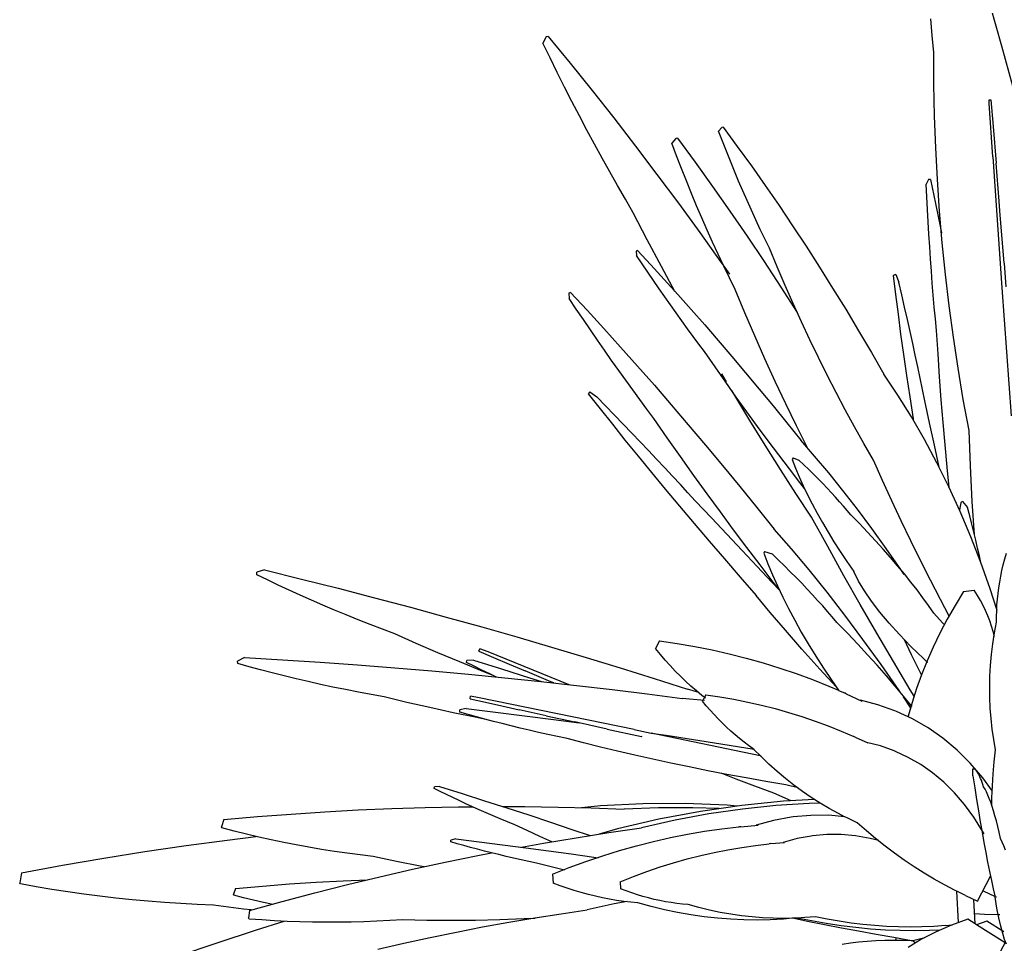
# Model space of a CAD drawing. Header units: metres. Extents: x 244.4 to 340.3, y -4.1 to 64.3.
# Drawn here: x 249.396 to 249.987, y 40.857 to 41.411 of the extents above; entities that cross this region are included whole.
import ezdxf

# ---------------------------------------------------------------- set-up
doc = ezdxf.new("R2010")
doc.units = ezdxf.units.M
doc.layers.add('Edges', color=7, linetype='Continuous')

msp = doc.modelspace()

# ---------------------------------------------------------------- linework, layer by layer
at = {"layer": 'Edges'}
for p, q in [((249.97787, 41.41921), (249.98464, 41.39536)), ((249.94301, 41.40142), (249.94218, 41.41147)), ((249.71141, 41.40063), (249.70957, 41.39691)), ((249.7127, 41.401), (249.71141, 41.40063)), ((249.7127, 41.401), (249.72587, 41.38494)), ((249.94396, 41.39139), (249.94301, 41.40142)), ((249.71384, 41.38807), (249.70957, 41.39691)), ((249.98464, 41.39536), (249.99111, 41.37141)), ((249.71816, 41.3793), (249.71384, 41.38807)), ((249.94404, 41.37229), (249.94396, 41.39139)), ((249.72587, 41.38494), (249.73899, 41.36863)), ((249.72253, 41.37058), (249.71816, 41.3793)), ((249.72694, 41.36194), (249.72253, 41.37058)), ((249.94442, 41.35322), (249.94404, 41.37229)), ((249.73899, 41.36863), (249.75204, 41.35207)), ((249.73139, 41.35336), (249.72694, 41.36194)), ((249.97716, 41.36075), (249.97717, 41.36285)), ((249.97934, 41.32884), (249.97716, 41.36075)), ((249.97717, 41.36285), (249.97816, 41.36291)), ((249.97816, 41.36291), (249.97951, 41.34694)), ((249.73589, 41.34485), (249.73139, 41.35336)), ((249.75204, 41.35207), (249.76503, 41.33526)), ((249.94511, 41.33417), (249.94442, 41.35322)), ((249.81686, 41.34645), (249.81492, 41.34423)), ((249.81764, 41.34659), (249.81686, 41.34645)), ((249.81764, 41.34659), (249.82613, 41.33507)), ((249.97951, 41.34694), (249.98131, 41.32492)), ((249.74043, 41.33641), (249.73589, 41.34485)), ((249.78922, 41.33972), (249.7868, 41.33694)), ((249.7902, 41.33989), (249.78922, 41.33972)), ((249.7902, 41.33989), (249.8008, 41.32551)), ((249.81722, 41.33816), (249.81492, 41.34423)), ((249.74502, 41.32804), (249.74043, 41.33641)), ((249.76503, 41.33526), (249.77795, 41.31821)), ((249.78967, 41.32936), (249.7868, 41.33694)), ((249.81956, 41.33212), (249.81722, 41.33816)), ((249.82613, 41.33507), (249.83454, 41.32339)), ((249.94611, 41.31515), (249.94511, 41.33417)), ((249.74964, 41.31974), (249.74502, 41.32804)), ((249.79259, 41.32182), (249.78967, 41.32936)), ((249.82195, 41.32612), (249.81956, 41.33212)), ((249.97934, 41.32884), (249.98484, 41.25024)), ((249.8008, 41.32551), (249.8113, 41.31093)), ((249.82438, 41.32016), (249.82195, 41.32612)), ((249.83454, 41.32339), (249.84288, 41.31156)), ((249.98311, 41.30213), (249.98131, 41.32492)), ((249.75431, 41.31152), (249.74964, 41.31974)), ((249.77795, 41.31821), (249.79081, 41.30093)), ((249.79557, 41.31434), (249.79259, 41.32182)), ((249.82686, 41.31424), (249.82438, 41.32016)), ((249.75901, 41.30338), (249.75431, 41.31152)), ((249.79861, 41.3069), (249.79557, 41.31434)), ((249.8113, 41.31093), (249.8217, 41.29616)), ((249.82937, 41.30836), (249.82686, 41.31424)), ((249.84288, 41.31156), (249.85113, 41.29958)), ((249.94087, 41.31529), (249.93945, 41.31245)), ((249.9398, 41.30486), (249.93945, 41.31245)), ((249.94207, 41.31519), (249.94087, 41.31529)), ((249.94207, 41.31519), (249.94503, 41.30085)), ((249.94741, 41.29618), (249.94611, 41.31515)), ((249.8017, 41.2995), (249.79861, 41.3069)), ((249.83194, 41.30252), (249.82937, 41.30836)), ((249.94017, 41.29731), (249.9398, 41.30486)), ((249.76376, 41.29531), (249.75901, 41.30338)), ((249.79081, 41.30093), (249.8036, 41.2834)), ((249.80485, 41.29216), (249.8017, 41.2995)), ((249.83454, 41.29673), (249.83194, 41.30252)), ((249.85113, 41.29958), (249.8593, 41.28744)), ((249.94503, 41.30085), (249.94791, 41.28632)), ((249.98356, 41.29632), (249.98311, 41.30213)), ((249.77214, 41.27913), (249.76376, 41.29531)), ((249.8217, 41.29616), (249.832, 41.28119)), ((249.83719, 41.29097), (249.83454, 41.29673)), ((249.94058, 41.2898), (249.94017, 41.29731)), ((249.94902, 41.27724), (249.94741, 41.29618)), ((249.98611, 41.26501), (249.98356, 41.29632)), ((249.80804, 41.28487), (249.80485, 41.29216)), ((249.83988, 41.28526), (249.83719, 41.29097)), ((249.8593, 41.28744), (249.86738, 41.27516)), ((249.94102, 41.28235), (249.94058, 41.2898)), ((249.8036, 41.2834), (249.81632, 41.26564)), ((249.8113, 41.27764), (249.80804, 41.28487)), ((249.832, 41.28119), (249.8422, 41.26604)), ((249.84261, 41.2796), (249.83988, 41.28526)), ((249.94149, 41.27494), (249.94102, 41.28235)), ((249.94791, 41.28632), (249.94852, 41.28317)), ((249.78064, 41.26312), (249.77214, 41.27913)), ((249.8146, 41.27045), (249.8113, 41.27764)), ((249.84538, 41.27398), (249.84261, 41.2796)), ((249.86738, 41.27516), (249.87539, 41.26273)), ((249.94198, 41.26759), (249.94149, 41.27494)), ((249.95094, 41.25835), (249.94902, 41.27724)), ((249.76635, 41.27263), (249.76549, 41.2722)), ((249.76549, 41.2722), (249.76569, 41.26966)), ((249.76908, 41.2646), (249.76569, 41.26966)), ((249.76635, 41.27263), (249.77433, 41.26403)), ((249.81796, 41.26333), (249.8146, 41.27045)), ((249.85004, 41.26282), (249.84538, 41.27398)), ((249.77247, 41.25959), (249.76908, 41.2646)), ((249.77433, 41.26403), (249.78234, 41.25527)), ((249.78874, 41.24817), (249.78064, 41.26312)), ((249.81632, 41.26564), (249.81796, 41.26333)), ((249.81797, 41.26329), (249.81796, 41.26333)), ((249.82137, 41.25626), (249.81797, 41.26329)), ((249.81797, 41.26329), (249.82137, 41.25847)), ((249.8422, 41.26604), (249.8523, 41.25071)), ((249.8548, 41.25175), (249.85004, 41.26282)), ((249.94251, 41.26029), (249.94198, 41.26759)), ((249.98611, 41.26501), (249.98723, 41.25092)), ((249.77587, 41.25462), (249.77247, 41.25959)), ((249.87539, 41.26273), (249.8833, 41.25016)), ((249.9211, 41.2582), (249.91964, 41.25773)), ((249.91964, 41.25773), (249.92101, 41.2463)), ((249.9211, 41.2582), (249.92303, 41.25357)), ((249.94307, 41.25305), (249.94251, 41.26029)), ((249.95316, 41.23952), (249.95094, 41.25835)), ((249.77926, 41.24969), (249.77587, 41.25462)), ((249.78234, 41.25527), (249.79039, 41.24635)), ((249.82483, 41.24924), (249.82137, 41.25626)), ((249.85966, 41.24078), (249.8548, 41.25175)), ((249.92476, 41.24608), (249.92303, 41.25357)), ((249.94366, 41.24586), (249.94307, 41.25305)), ((249.72617, 41.24755), (249.72509, 41.24702)), ((249.72509, 41.24702), (249.72535, 41.24385)), ((249.72617, 41.24755), (249.73612, 41.23682)), ((249.78265, 41.24481), (249.77926, 41.24969)), ((249.79039, 41.24635), (249.79847, 41.23726)), ((249.83064, 41.23531), (249.82483, 41.24924)), ((249.8523, 41.25071), (249.86205, 41.23557)), ((249.8833, 41.25016), (249.89113, 41.23744)), ((249.92101, 41.2463), (249.9225, 41.23458)), ((249.92646, 41.23866), (249.92476, 41.24608)), ((249.94428, 41.23872), (249.94366, 41.24586)), ((249.98484, 41.25024), (249.99041, 41.17362)), ((249.72958, 41.23753), (249.72535, 41.24385)), ((249.78605, 41.23998), (249.78265, 41.24481)), ((249.78944, 41.2352), (249.78605, 41.23998)), ((249.86463, 41.22992), (249.85966, 41.24078)), ((249.95569, 41.22074), (249.95316, 41.23952)), ((249.73381, 41.23127), (249.72958, 41.23753)), ((249.73612, 41.23682), (249.74613, 41.22588)), ((249.79283, 41.23047), (249.78944, 41.2352)), ((249.79847, 41.23726), (249.80658, 41.22802)), ((249.83659, 41.22149), (249.83064, 41.23531)), ((249.89113, 41.23744), (249.89887, 41.22459)), ((249.9225, 41.23458), (249.92408, 41.22257)), ((249.92812, 41.23134), (249.92646, 41.23866)), ((249.94493, 41.23164), (249.94428, 41.23872)), ((249.73804, 41.22506), (249.73381, 41.23127)), ((249.79622, 41.22578), (249.79283, 41.23047)), ((249.80658, 41.22802), (249.81472, 41.21862)), ((249.86969, 41.21915), (249.86463, 41.22992)), ((249.92975, 41.2241), (249.92812, 41.23134)), ((249.94561, 41.22463), (249.94493, 41.23164)), ((249.74228, 41.21892), (249.73804, 41.22506)), ((249.74613, 41.22588), (249.75617, 41.21474)), ((249.7996, 41.22115), (249.79622, 41.22578)), ((249.84266, 41.2078), (249.83659, 41.22149)), ((249.89887, 41.22459), (249.90652, 41.2116)), ((249.92408, 41.22257), (249.92578, 41.21029)), ((249.93133, 41.21694), (249.92975, 41.2241)), ((249.94649, 41.21067), (249.94561, 41.22463)), ((249.74652, 41.21282), (249.74228, 41.21892)), ((249.80298, 41.21657), (249.7996, 41.22115)), ((249.80636, 41.21205), (249.80298, 41.21657)), ((249.81472, 41.21862), (249.82289, 41.20906)), ((249.87485, 41.2085), (249.86969, 41.21915)), ((249.93288, 41.20988), (249.93133, 41.21694)), ((249.95853, 41.20203), (249.95569, 41.22074)), ((249.75075, 41.20679), (249.74652, 41.21282)), ((249.75617, 41.21474), (249.76626, 41.2034)), ((249.81275, 41.20285), (249.80636, 41.21205)), ((249.90652, 41.2116), (249.91407, 41.19847)), ((249.92578, 41.21029), (249.92759, 41.19772)), ((249.93438, 41.20291), (249.93288, 41.20988)), ((249.94744, 41.19683), (249.94649, 41.21067)), ((249.75499, 41.20082), (249.75075, 41.20679)), ((249.82289, 41.20906), (249.83109, 41.19935)), ((249.84885, 41.19423), (249.84266, 41.2078)), ((249.88011, 41.19796), (249.87485, 41.2085)), ((249.75922, 41.19492), (249.75499, 41.20082)), ((249.76626, 41.2034), (249.77639, 41.19186)), ((249.81915, 41.19376), (249.81275, 41.20285)), ((249.81962, 41.194), (249.81678, 41.19878)), ((249.83109, 41.19935), (249.83932, 41.18948)), ((249.88546, 41.18753), (249.88011, 41.19796)), ((249.92248, 41.18595), (249.91407, 41.19847)), ((249.93585, 41.19603), (249.93438, 41.20291)), ((249.96167, 41.18338), (249.95853, 41.20203)), ((249.76345, 41.18907), (249.75922, 41.19492)), ((249.77639, 41.19186), (249.78655, 41.18012)), ((249.82554, 41.18479), (249.81915, 41.19376)), ((249.85518, 41.18079), (249.84885, 41.19423)), ((249.92759, 41.19772), (249.9295, 41.18488)), ((249.93728, 41.18924), (249.93585, 41.19603)), ((249.94846, 41.18312), (249.94744, 41.19683)), ((249.73775, 41.18794), (249.73675, 41.18678)), ((249.73675, 41.18678), (249.74385, 41.17771)), ((249.73775, 41.18794), (249.7418, 41.18498)), ((249.76767, 41.18329), (249.76345, 41.18907)), ((249.82456, 41.18565), (249.82279, 41.18865)), ((249.83932, 41.18948), (249.84757, 41.17947)), ((249.89091, 41.17721), (249.88546, 41.18753)), ((249.93059, 41.17292), (249.92248, 41.18595)), ((249.93866, 41.18255), (249.93728, 41.18924)), ((249.74717, 41.17947), (249.7418, 41.18498)), ((249.7719, 41.17757), (249.76767, 41.18329)), ((249.78655, 41.18012), (249.79675, 41.16819)), ((249.83363, 41.17071), (249.82456, 41.18565)), ((249.83192, 41.17594), (249.82554, 41.18479)), ((249.86162, 41.16749), (249.85518, 41.18079)), ((249.9295, 41.18488), (249.93152, 41.17177)), ((249.94001, 41.17595), (249.93866, 41.18255)), ((249.94955, 41.16954), (249.94846, 41.18312)), ((249.96511, 41.16481), (249.96167, 41.18338)), ((249.74385, 41.17771), (249.75118, 41.16846)), ((249.75246, 41.17401), (249.74717, 41.17947)), ((249.77611, 41.17192), (249.7719, 41.17757)), ((249.8383, 41.16721), (249.83192, 41.17594)), ((249.84757, 41.17947), (249.85584, 41.16931)), ((249.89644, 41.16702), (249.89091, 41.17721)), ((249.94132, 41.16945), (249.94001, 41.17595)), ((249.75118, 41.16846), (249.75876, 41.15901)), ((249.75768, 41.1686), (249.75246, 41.17401)), ((249.76282, 41.16325), (249.75768, 41.1686)), ((249.78409, 41.16044), (249.77611, 41.17192)), ((249.84277, 41.15597), (249.83363, 41.17071)), ((249.85584, 41.16931), (249.86414, 41.159)), ((249.93839, 41.15941), (249.93059, 41.17292)), ((249.93152, 41.17177), (249.93162, 41.17115)), ((249.94431, 41.15596), (249.94132, 41.16945)), ((249.95072, 41.15609), (249.94955, 41.16954)), ((249.76788, 41.15795), (249.76282, 41.16325)), ((249.79675, 41.16819), (249.80699, 41.15607)), ((249.84467, 41.1586), (249.8383, 41.16721)), ((249.86813, 41.15444), (249.86162, 41.16749)), ((249.90207, 41.15695), (249.89644, 41.16702)), ((249.96595, 41.14354), (249.96511, 41.16481)), ((249.75876, 41.15901), (249.76658, 41.14939)), ((249.77286, 41.15271), (249.76788, 41.15795)), ((249.79207, 41.14909), (249.78409, 41.16044)), ((249.85103, 41.15012), (249.84467, 41.1586)), ((249.8725, 41.14945), (249.86414, 41.159)), ((249.90779, 41.147), (249.90207, 41.15695)), ((249.94586, 41.14544), (249.93839, 41.15941)), ((249.77776, 41.14753), (249.77286, 41.15271)), ((249.80699, 41.15607), (249.81726, 41.14375)), ((249.85201, 41.14141), (249.84277, 41.15597)), ((249.9472, 41.14274), (249.94431, 41.15596)), ((249.95196, 41.14278), (249.95072, 41.15609)), ((249.76658, 41.14939), (249.77463, 41.13957)), ((249.78258, 41.1424), (249.77776, 41.14753)), ((249.80005, 41.13789), (249.79207, 41.14909)), ((249.85738, 41.14177), (249.85103, 41.15012)), ((249.85953, 41.14829), (249.8591, 41.14741)), ((249.8591, 41.14741), (249.86109, 41.14225)), ((249.85953, 41.14829), (249.86311, 41.14706)), ((249.8661, 41.1442), (249.86311, 41.14706)), ((249.88097, 41.13936), (249.8725, 41.14945)), ((249.91324, 41.13477), (249.90779, 41.147)), ((249.95298, 41.13105), (249.94586, 41.14544)), ((249.77463, 41.13957), (249.78292, 41.12958)), ((249.78731, 41.13734), (249.78258, 41.1424)), ((249.81726, 41.14375), (249.82756, 41.13125)), ((249.86132, 41.12707), (249.85201, 41.14141)), ((249.86371, 41.13355), (249.85738, 41.14177)), ((249.86109, 41.14225), (249.86327, 41.13701)), ((249.86901, 41.14136), (249.8661, 41.1442)), ((249.87186, 41.13854), (249.86901, 41.14136)), ((249.88951, 41.12875), (249.88097, 41.13936)), ((249.95316, 41.13066), (249.95196, 41.14278)), ((249.96707, 41.1223), (249.96595, 41.14354)), ((249.79197, 41.13233), (249.78731, 41.13734)), ((249.80802, 41.12684), (249.80005, 41.13789)), ((249.86327, 41.13701), (249.86565, 41.13168)), ((249.86641, 41.1301), (249.86371, 41.13355)), ((249.87464, 41.13574), (249.87186, 41.13854)), ((249.87734, 41.13297), (249.87464, 41.13574)), ((249.87997, 41.13021), (249.87734, 41.13297)), ((249.91879, 41.12264), (249.91324, 41.13477)), ((249.78292, 41.12958), (249.79144, 41.11941)), ((249.79654, 41.12738), (249.79197, 41.13233)), ((249.80102, 41.1225), (249.79654, 41.12738)), ((249.81599, 41.11594), (249.80802, 41.12684)), ((249.82756, 41.13125), (249.83789, 41.11856)), ((249.87071, 41.11292), (249.86132, 41.12707)), ((249.86565, 41.13168), (249.86823, 41.12627)), ((249.88253, 41.12748), (249.87997, 41.13021)), ((249.88502, 41.12478), (249.88253, 41.12748)), ((249.89812, 41.11764), (249.88951, 41.12875)), ((249.95974, 41.11626), (249.95298, 41.13105)), ((249.81057, 41.11251), (249.80102, 41.1225)), ((249.86823, 41.12627), (249.87101, 41.12078)), ((249.88743, 41.1221), (249.88502, 41.12478)), ((249.88977, 41.11944), (249.88743, 41.1221)), ((249.92443, 41.1106), (249.91879, 41.12264)), ((249.96014, 41.1215), (249.95935, 41.11712)), ((249.96116, 41.12216), (249.96014, 41.1215)), ((249.96116, 41.12216), (249.96418, 41.11853)), ((249.96841, 41.10214), (249.96707, 41.1223)), ((249.79144, 41.11941), (249.8002, 41.10905)), ((249.82394, 41.1052), (249.81599, 41.11594)), ((249.83789, 41.11856), (249.84824, 41.10569)), ((249.87101, 41.12078), (249.87398, 41.11522)), ((249.87398, 41.11522), (249.87716, 41.10957)), ((249.89203, 41.11681), (249.88977, 41.11944)), ((249.89422, 41.1142), (249.89203, 41.11681)), ((249.90679, 41.10605), (249.89812, 41.11764)), ((249.96613, 41.10111), (249.95974, 41.11626)), ((249.96552, 41.11354), (249.96418, 41.11853)), ((249.81993, 41.10265), (249.81057, 41.11251)), ((249.88034, 41.09526), (249.87071, 41.11292)), ((249.87716, 41.10957), (249.88052, 41.10385)), ((249.89933, 41.10897), (249.89422, 41.1142)), ((249.93017, 41.09865), (249.92443, 41.1106)), ((249.9668, 41.10862), (249.96552, 41.11354)), ((249.8002, 41.10905), (249.80918, 41.09853)), ((249.83188, 41.09461), (249.82394, 41.1052)), ((249.85869, 41.09377), (249.84824, 41.10569)), ((249.88052, 41.10385), (249.88409, 41.09806)), ((249.90427, 41.10379), (249.89933, 41.10897)), ((249.90903, 41.09867), (249.90427, 41.10379)), ((249.91548, 41.09401), (249.90679, 41.10605)), ((249.96802, 41.10377), (249.9668, 41.10862)), ((249.96917, 41.09898), (249.96802, 41.10377)), ((249.80918, 41.09853), (249.8184, 41.08782)), ((249.8291, 41.09293), (249.81993, 41.10265)), ((249.88409, 41.09806), (249.88785, 41.09218)), ((249.91362, 41.0936), (249.90903, 41.09867)), ((249.93599, 41.08681), (249.93017, 41.09865)), ((249.97213, 41.08563), (249.96613, 41.10111)), ((249.97027, 41.09427), (249.96917, 41.09898)), ((249.83807, 41.08335), (249.8291, 41.09293)), ((249.8398, 41.08418), (249.83188, 41.09461)), ((249.84249, 41.09232), (249.84196, 41.09123)), ((249.84249, 41.09232), (249.84696, 41.09079)), ((249.86925, 41.08118), (249.85869, 41.09377)), ((249.89005, 41.07775), (249.88034, 41.09526)), ((249.88785, 41.09218), (249.8918, 41.08624)), ((249.91803, 41.08859), (249.91362, 41.0936)), ((249.92418, 41.08154), (249.91548, 41.09401)), ((249.9713, 41.08963), (249.97027, 41.09427)), ((249.8184, 41.08782), (249.82784, 41.07695)), ((249.84196, 41.09123), (249.84444, 41.08479)), ((249.85069, 41.08722), (249.84696, 41.09079)), ((249.85433, 41.08367), (249.85069, 41.08722)), ((249.8918, 41.08624), (249.89595, 41.08022)), ((249.92227, 41.08364), (249.91803, 41.08859)), ((249.94189, 41.07507), (249.93599, 41.08681)), ((249.97213, 41.08563), (249.9713, 41.08963)), ((249.97773, 41.06984), (249.97213, 41.08563)), ((249.98563, 41.08435), (249.98652, 41.08783)), ((249.98652, 41.08783), (249.9875, 41.09132)), ((249.53795, 41.07833), (249.53803, 41.07977)), ((249.54253, 41.0812), (249.53803, 41.07977)), ((249.54253, 41.0812), (249.56469, 41.07574)), ((249.84685, 41.07391), (249.83807, 41.08335)), ((249.84771, 41.07392), (249.8398, 41.08418)), ((249.84444, 41.08479), (249.84716, 41.07824)), ((249.85789, 41.08015), (249.85433, 41.08367)), ((249.86135, 41.07666), (249.85789, 41.08015)), ((249.87992, 41.06793), (249.86925, 41.08118)), ((249.89884, 41.07456), (249.89595, 41.08022)), ((249.92633, 41.07876), (249.92227, 41.08364)), ((249.92621, 41.07852), (249.92418, 41.08154)), ((249.98412, 41.0774), (249.98483, 41.08087)), ((249.98483, 41.08087), (249.98563, 41.08435)), ((249.54429, 41.07523), (249.53795, 41.07833)), ((249.55074, 41.07215), (249.54429, 41.07523)), ((249.56469, 41.07574), (249.58667, 41.07018)), ((249.82784, 41.07695), (249.83751, 41.0659)), ((249.85135, 41.06903), (249.84685, 41.07391)), ((249.84716, 41.07824), (249.85013, 41.07159)), ((249.85108, 41.06961), (249.84771, 41.07392)), ((249.86473, 41.07319), (249.86135, 41.07666)), ((249.89985, 41.06041), (249.89005, 41.07775)), ((249.90241, 41.06862), (249.89884, 41.07456)), ((249.93021, 41.07393), (249.92633, 41.07876)), ((249.9339, 41.06917), (249.93021, 41.07393)), ((249.94789, 41.06344), (249.94189, 41.07507)), ((249.98295, 41.07049), (249.98349, 41.07394)), ((249.98349, 41.07394), (249.98412, 41.0774)), ((249.55729, 41.0691), (249.55074, 41.07215)), ((249.56394, 41.06607), (249.55729, 41.0691)), ((249.58667, 41.07018), (249.60848, 41.06454)), ((249.85013, 41.07159), (249.85335, 41.06484)), ((249.86801, 41.06976), (249.86473, 41.07319)), ((249.87121, 41.06635), (249.86801, 41.06976)), ((249.89067, 41.05406), (249.87992, 41.06793)), ((249.90666, 41.06242), (249.90241, 41.06862)), ((249.93742, 41.06448), (249.9339, 41.06917)), ((249.96176, 41.0683), (249.95673, 41.05994)), ((249.96176, 41.0683), (249.96825, 41.06897)), ((249.97014, 41.06596), (249.96825, 41.06897)), ((249.98172, 41.05751), (249.97773, 41.06984)), ((249.9825, 41.06704), (249.98295, 41.07049)), ((249.5707, 41.06307), (249.56394, 41.06607)), ((249.57756, 41.06009), (249.5707, 41.06307)), ((249.60848, 41.06454), (249.63012, 41.0588)), ((249.84584, 41.05577), (249.83751, 41.0659)), ((249.85335, 41.06484), (249.85682, 41.05799)), ((249.87431, 41.06297), (249.87121, 41.06635)), ((249.87733, 41.05962), (249.87431, 41.06297)), ((249.91159, 41.05598), (249.90666, 41.06242)), ((249.94076, 41.05985), (249.93742, 41.06448)), ((249.95312, 41.05352), (249.94789, 41.06344)), ((249.97189, 41.06293), (249.97014, 41.06596)), ((249.97351, 41.05988), (249.97189, 41.06293)), ((249.98186, 41.06019), (249.98214, 41.06361)), ((249.98214, 41.06361), (249.9825, 41.06704)), ((249.58452, 41.05715), (249.57756, 41.06009)), ((249.59158, 41.05423), (249.58452, 41.05715)), ((249.63012, 41.0588), (249.65156, 41.05297)), ((249.85682, 41.05799), (249.86054, 41.05104)), ((249.88024, 41.05631), (249.87733, 41.05962)), ((249.88307, 41.05302), (249.88024, 41.05631)), ((249.90974, 41.04323), (249.89985, 41.06041)), ((249.91718, 41.04931), (249.91159, 41.05598)), ((249.94391, 41.05529), (249.94076, 41.05985)), ((249.95673, 41.05994), (249.95204, 41.0516)), ((249.97499, 41.05682), (249.97351, 41.05988)), ((249.97634, 41.05373), (249.97499, 41.05682)), ((249.98158, 41.05337), (249.98168, 41.05677)), ((249.98168, 41.05677), (249.98186, 41.06019)), ((249.98189, 41.05696), (249.98172, 41.05751)), ((249.59874, 41.05133), (249.59158, 41.05423)), ((249.606, 41.04847), (249.59874, 41.05133)), ((249.65156, 41.05297), (249.67282, 41.04705)), ((249.85498, 41.04501), (249.84584, 41.05577)), ((249.86054, 41.05104), (249.8645, 41.04399)), ((249.8858, 41.04977), (249.88307, 41.05302)), ((249.90149, 41.03959), (249.89067, 41.05406)), ((249.94919, 41.04957), (249.94391, 41.05529)), ((249.95204, 41.0516), (249.94768, 41.04326)), ((249.97756, 41.05063), (249.97634, 41.05373)), ((249.97864, 41.04751), (249.97756, 41.05063)), ((249.98156, 41.04998), (249.98158, 41.05337)), ((249.61335, 41.04564), (249.606, 41.04847)), ((249.6208, 41.04283), (249.61335, 41.04564)), ((249.67282, 41.04705), (249.69389, 41.04104)), ((249.86492, 41.03364), (249.85498, 41.04501)), ((249.89218, 41.04324), (249.8858, 41.04977)), ((249.92341, 41.04242), (249.91718, 41.04931)), ((249.95033, 41.04832), (249.94919, 41.04957)), ((249.97958, 41.04437), (249.97864, 41.04751)), ((249.98034, 41.04139), (249.97958, 41.04437)), ((249.98037, 41.04345), (249.98156, 41.04998)), ((249.63352, 41.03717), (249.6208, 41.04283)), ((249.69389, 41.04104), (249.71477, 41.03494)), ((249.77952, 41.03873), (249.7771, 41.03403)), ((249.77952, 41.03873), (249.79012, 41.03717)), ((249.8645, 41.04399), (249.8687, 41.03685)), ((249.89834, 41.03677), (249.89218, 41.04324)), ((249.91234, 41.02456), (249.90149, 41.03959)), ((249.91972, 41.02623), (249.90974, 41.04323)), ((249.93029, 41.03532), (249.92341, 41.04242)), ((249.93067, 41.03036), (249.92634, 41.0394)), ((249.94768, 41.04326), (249.94366, 41.03494)), ((249.97938, 41.03695), (249.98037, 41.04345)), ((249.64648, 41.03158), (249.63352, 41.03717)), ((249.6712, 41.03241), (249.67174, 41.03385)), ((249.6712, 41.03241), (249.67999, 41.02866)), ((249.67673, 41.03202), (249.67174, 41.03385)), ((249.71477, 41.03494), (249.73544, 41.02876)), ((249.77997, 41.03054), (249.7771, 41.03403)), ((249.79012, 41.03717), (249.80062, 41.03535)), ((249.80062, 41.03535), (249.81102, 41.03328)), ((249.81102, 41.03328), (249.82132, 41.03095)), ((249.87564, 41.0217), (249.86492, 41.03364)), ((249.8687, 41.03685), (249.87315, 41.02961)), ((249.90429, 41.03037), (249.89834, 41.03677)), ((249.93779, 41.02803), (249.93029, 41.03532)), ((249.94366, 41.03494), (249.93997, 41.02664)), ((249.9786, 41.03047), (249.97938, 41.03695)), ((249.53051, 41.02871), (249.52635, 41.02649)), ((249.52653, 41.02506), (249.52635, 41.02649)), ((249.53051, 41.02871), (249.55329, 41.02734)), ((249.55329, 41.02734), (249.57592, 41.02584)), ((249.65968, 41.02604), (249.64648, 41.03158)), ((249.66376, 41.02573), (249.66395, 41.02693)), ((249.66786, 41.02713), (249.66395, 41.02693)), ((249.66786, 41.02713), (249.68478, 41.02186)), ((249.72533, 41.01243), (249.67673, 41.03202)), ((249.67999, 41.02866), (249.68923, 41.02474)), ((249.73544, 41.02876), (249.75592, 41.02248)), ((249.78289, 41.02713), (249.77997, 41.03054)), ((249.78587, 41.02383), (249.78289, 41.02713)), ((249.82132, 41.03095), (249.83152, 41.02836)), ((249.83152, 41.02836), (249.84161, 41.02551)), ((249.87315, 41.02961), (249.87784, 41.02228)), ((249.91002, 41.02405), (249.90429, 41.03037)), ((249.93662, 41.01834), (249.93067, 41.03036)), ((249.93997, 41.02664), (249.93662, 41.01834)), ((249.93979, 41.02619), (249.93779, 41.02803)), ((249.97803, 41.02401), (249.9786, 41.03047)), ((249.53333, 41.02316), (249.52653, 41.02506)), ((249.54022, 41.02129), (249.53333, 41.02316)), ((249.54722, 41.01947), (249.54022, 41.02129)), ((249.57592, 41.02584), (249.5984, 41.02423)), ((249.5984, 41.02423), (249.62071, 41.02249)), ((249.62071, 41.02249), (249.64286, 41.02063)), ((249.64286, 41.02063), (249.66484, 41.01864)), ((249.67311, 41.02058), (249.65968, 41.02604)), ((249.66831, 41.02345), (249.66376, 41.02573)), ((249.67295, 41.02117), (249.66831, 41.02345)), ((249.67768, 41.01889), (249.67295, 41.02117)), ((249.67908, 41.01822), (249.67311, 41.02058)), ((249.68478, 41.02186), (249.70154, 41.01657)), ((249.68923, 41.02474), (249.69891, 41.02065)), ((249.71426, 41.01422), (249.69891, 41.02065)), ((249.75592, 41.02248), (249.77619, 41.01613)), ((249.78891, 41.02061), (249.78587, 41.02383)), ((249.792, 41.0175), (249.78891, 41.02061)), ((249.84161, 41.02551), (249.8516, 41.02241)), ((249.8516, 41.02241), (249.86149, 41.01905)), ((249.88539, 41.01107), (249.87564, 41.0217)), ((249.87784, 41.02228), (249.88278, 41.01486)), ((249.91553, 41.0178), (249.91002, 41.02405)), ((249.9232, 41.00899), (249.91234, 41.02456)), ((249.92977, 41.00939), (249.91972, 41.02623)), ((249.94034, 41.02568), (249.94004, 41.02596)), ((249.97767, 41.01757), (249.97803, 41.02401)), ((249.55431, 41.01769), (249.54722, 41.01947)), ((249.5615, 41.01596), (249.55431, 41.01769)), ((249.56878, 41.01427), (249.5615, 41.01596)), ((249.66484, 41.01864), (249.68665, 41.01653)), ((249.68162, 41.01702), (249.67768, 41.01889)), ((249.68665, 41.01653), (249.70828, 41.0143)), ((249.70154, 41.01657), (249.70877, 41.01425)), ((249.77619, 41.01613), (249.79624, 41.00969)), ((249.79515, 41.01447), (249.792, 41.0175)), ((249.86149, 41.01905), (249.87126, 41.01544)), ((249.87126, 41.01544), (249.88092, 41.01158)), ((249.88278, 41.01486), (249.88679, 41.00904)), ((249.92082, 41.01162), (249.91553, 41.0178)), ((249.93662, 41.01834), (249.9336, 41.01007)), ((249.97752, 41.01117), (249.97767, 41.01757)), ((249.57616, 41.01263), (249.56878, 41.01427)), ((249.58363, 41.01103), (249.57616, 41.01263)), ((249.5912, 41.00948), (249.58363, 41.01103)), ((249.59885, 41.00798), (249.5912, 41.00948)), ((249.70828, 41.0143), (249.72973, 41.01195)), ((249.71612, 41.01344), (249.71426, 41.01422)), ((249.72973, 41.01195), (249.751, 41.00948)), ((249.751, 41.00948), (249.77208, 41.00689)), ((249.79835, 41.01154), (249.79515, 41.01447)), ((249.80313, 41.00781), (249.79624, 41.00969)), ((249.8016, 41.00871), (249.79835, 41.01154)), ((249.8049, 41.00598), (249.8016, 41.00871)), ((249.88092, 41.01158), (249.88679, 41.00904)), ((249.88679, 41.00904), (249.88681, 41.00901)), ((249.88681, 41.00901), (249.89047, 41.00746)), ((249.92588, 41.00552), (249.92082, 41.01162)), ((249.92407, 41.0077), (249.9232, 41.00899)), ((249.93213, 41.00552), (249.92977, 41.00939)), ((249.9336, 41.01007), (249.93093, 41.00182)), ((249.97757, 41.00479), (249.97752, 41.01117)), ((249.6066, 41.00652), (249.59885, 41.00798)), ((249.61443, 41.0051), (249.6066, 41.00652)), ((249.62796, 41.00183), (249.61443, 41.0051)), ((249.66588, 41.00395), (249.66616, 41.00546)), ((249.66588, 41.00395), (249.6752, 41.00185)), ((249.67139, 41.00457), (249.66616, 41.00546)), ((249.7642, 40.98554), (249.67139, 41.00457)), ((249.77208, 41.00689), (249.79297, 41.00418)), ((249.8064, 41.00304), (249.79297, 41.00418)), ((249.80705, 41.00429), (249.8049, 41.00598)), ((249.80636, 41.00484), (249.80522, 41.00264)), ((249.80716, 41.0064), (249.80636, 41.00484)), ((249.80716, 41.0064), (249.81565, 41.00515)), ((249.81565, 41.00515), (249.82406, 41.00369)), ((249.82406, 41.00369), (249.83239, 41.00203)), ((249.89145, 41.00701), (249.89047, 41.00746)), ((249.89145, 41.00701), (249.90089, 41.00264)), ((249.9104, 41.00038), (249.89994, 41.00307)), ((249.93047, 40.99823), (249.92574, 41.00523)), ((249.93039, 40.99991), (249.92588, 41.00552)), ((249.97784, 40.99844), (249.97757, 41.00479)), ((249.64171, 40.99867), (249.62796, 41.00183)), ((249.6557, 40.99561), (249.64171, 40.99867)), ((249.66355, 40.99816), (249.65974, 40.99725)), ((249.65977, 40.99603), (249.65974, 40.99725)), ((249.66355, 40.99816), (249.68114, 40.99603)), ((249.6752, 41.00185), (249.685, 40.99966)), ((249.685, 40.99966), (249.69526, 40.99739)), ((249.71152, 40.99383), (249.69526, 40.99739)), ((249.80752, 40.99984), (249.80522, 41.00264)), ((249.80986, 40.99711), (249.80752, 40.99984)), ((249.81225, 40.99446), (249.80986, 40.99711)), ((249.83239, 41.00203), (249.84064, 41.00016)), ((249.84064, 41.00016), (249.84881, 40.99809)), ((249.84881, 40.99809), (249.8569, 40.99581)), ((249.92053, 40.99679), (249.9104, 41.00038)), ((249.92151, 40.99634), (249.92053, 40.99679)), ((249.93093, 41.00182), (249.92859, 40.99358)), ((249.93072, 40.99949), (249.93039, 40.99991)), ((249.9308, 40.9994), (249.93072, 40.99949)), ((249.97831, 40.99212), (249.97784, 40.99844)), ((249.6699, 40.99266), (249.6557, 40.99561)), ((249.66465, 40.99461), (249.65977, 40.99603)), ((249.66963, 40.99321), (249.66465, 40.99461)), ((249.67469, 40.99182), (249.66963, 40.99321)), ((249.67619, 40.99142), (249.6699, 40.99266)), ((249.67984, 40.99044), (249.67469, 40.99182)), ((249.68114, 40.99603), (249.69859, 40.99384)), ((249.69859, 40.99384), (249.71587, 40.9916)), ((249.71152, 40.99383), (249.72878, 40.9901)), ((249.71587, 40.9916), (249.73135, 40.98953)), ((249.81468, 40.99189), (249.81225, 40.99446)), ((249.81716, 40.98939), (249.81468, 40.99189)), ((249.8569, 40.99581), (249.8649, 40.99333)), ((249.8649, 40.99333), (249.87281, 40.99064)), ((249.93125, 40.99186), (249.92151, 40.99634)), ((249.92859, 40.99358), (249.92848, 40.99314)), ((249.94057, 40.98651), (249.93125, 40.99186)), ((249.97899, 40.98584), (249.97831, 40.99212)), ((249.68508, 40.98909), (249.67984, 40.99044)), ((249.69041, 40.98775), (249.68508, 40.98909)), ((249.69582, 40.98643), (249.69041, 40.98775)), ((249.70131, 40.98513), (249.69582, 40.98643)), ((249.70689, 40.98385), (249.70131, 40.98513)), ((249.73135, 40.98953), (249.72878, 40.9901)), ((249.74814, 40.98582), (249.73135, 40.98953)), ((249.74814, 40.98582), (249.76859, 40.98135)), ((249.7642, 40.98554), (249.77446, 40.98343)), ((249.81968, 40.98697), (249.81716, 40.98939)), ((249.82224, 40.98462), (249.81968, 40.98697)), ((249.87281, 40.99064), (249.88064, 40.98775)), ((249.88064, 40.98775), (249.88838, 40.98465)), ((249.94946, 40.98028), (249.94057, 40.98651)), ((249.97988, 40.97959), (249.97899, 40.98584)), ((249.71255, 40.98258), (249.70689, 40.98385)), ((249.71829, 40.98133), (249.71255, 40.98258)), ((249.72411, 40.98011), (249.71829, 40.98133)), ((249.73396, 40.97755), (249.72411, 40.98011)), ((249.76901, 40.98126), (249.76859, 40.98135)), ((249.77446, 40.98343), (249.78345, 40.9821)), ((249.83984, 40.96985), (249.77446, 40.98343)), ((249.78345, 40.9821), (249.79993, 40.97959)), ((249.79993, 40.97959), (249.81624, 40.97703)), ((249.82484, 40.98236), (249.82224, 40.98462)), ((249.82749, 40.98017), (249.82484, 40.98236)), ((249.83018, 40.97805), (249.82749, 40.98017)), ((249.88838, 40.98465), (249.89603, 40.98135)), ((249.89682, 40.98099), (249.89603, 40.98135)), ((249.89682, 40.98099), (249.90438, 40.97749)), ((249.9579, 40.9732), (249.94946, 40.98028)), ((249.98098, 40.97338), (249.97988, 40.97959)), ((249.74402, 40.97504), (249.73396, 40.97755)), ((249.75429, 40.97256), (249.74402, 40.97504)), ((249.81624, 40.97703), (249.83237, 40.97441)), ((249.83291, 40.97602), (249.83018, 40.97805)), ((249.83237, 40.97441), (249.83643, 40.97374)), ((249.83568, 40.97407), (249.83291, 40.97602)), ((249.83592, 40.97382), (249.83568, 40.97407)), ((249.84034, 40.96935), (249.83592, 40.97382)), ((249.912, 40.97569), (249.90362, 40.97784)), ((249.92011, 40.97281), (249.912, 40.97569)), ((249.96587, 40.96529), (249.9579, 40.9732)), ((249.98016, 40.96614), (249.98098, 40.97338)), ((249.76475, 40.97013), (249.75429, 40.97256)), ((249.7754, 40.96775), (249.76475, 40.97013)), ((249.78625, 40.96541), (249.7754, 40.96775)), ((249.83984, 40.96985), (249.84039, 40.96974)), ((249.8451, 40.96481), (249.84034, 40.96935)), ((249.9209, 40.97245), (249.92011, 40.97281)), ((249.92869, 40.96886), (249.9209, 40.97245)), ((249.93616, 40.96457), (249.92869, 40.96886)), ((249.79729, 40.96311), (249.78625, 40.96541)), ((249.80851, 40.96086), (249.79729, 40.96311)), ((249.84996, 40.96045), (249.8451, 40.96481)), ((249.94328, 40.95958), (249.93616, 40.96457)), ((249.97337, 40.95655), (249.96587, 40.96529)), ((249.96746, 40.95788), (249.96747, 40.96203)), ((249.96747, 40.96203), (249.96847, 40.96204)), ((249.96891, 40.96163), (249.96847, 40.96204)), ((249.96936, 40.96112), (249.96891, 40.96163)), ((249.97953, 40.95893), (249.98016, 40.96614)), ((249.81992, 40.95866), (249.80851, 40.96086)), ((249.82554, 40.95584), (249.81642, 40.95933)), ((249.83151, 40.9565), (249.81992, 40.95866)), ((249.83673, 40.95164), (249.82554, 40.95584)), ((249.84328, 40.95439), (249.83151, 40.9565)), ((249.85493, 40.95628), (249.84996, 40.96045)), ((249.85999, 40.95229), (249.85493, 40.95628)), ((249.95004, 40.95391), (249.94328, 40.95958)), ((249.96746, 40.95788), (249.96855, 40.95068)), ((249.96981, 40.96052), (249.96936, 40.96112)), ((249.97026, 40.95984), (249.96981, 40.96052)), ((249.97071, 40.95907), (249.97026, 40.95984)), ((249.97116, 40.95821), (249.97071, 40.95907)), ((249.97161, 40.95726), (249.97116, 40.95821)), ((249.97206, 40.95622), (249.97161, 40.95726)), ((249.97251, 40.9551), (249.97206, 40.95622)), ((249.97917, 40.94862), (249.97337, 40.95655)), ((249.97909, 40.95174), (249.97953, 40.95893)), ((249.6443, 40.95024), (249.64445, 40.9512)), ((249.64794, 40.94841), (249.6443, 40.95024)), ((249.64759, 40.95136), (249.64445, 40.9512)), ((249.64759, 40.95136), (249.66114, 40.94714)), ((249.8481, 40.94746), (249.83673, 40.95164)), ((249.85521, 40.95233), (249.84328, 40.95439)), ((249.86266, 40.95055), (249.85521, 40.95233)), ((249.86515, 40.94849), (249.85999, 40.95229)), ((249.95643, 40.94757), (249.95004, 40.95391)), ((249.96855, 40.95068), (249.96964, 40.94369)), ((249.97296, 40.95389), (249.97251, 40.9551)), ((249.97341, 40.95259), (249.97296, 40.95389)), ((249.97387, 40.9512), (249.97341, 40.95259)), ((249.97471, 40.94977), (249.97387, 40.9512)), ((249.97556, 40.94812), (249.97471, 40.94977)), ((249.97884, 40.94457), (249.97909, 40.95174)), ((249.65166, 40.94658), (249.64794, 40.94841)), ((249.65545, 40.94475), (249.65166, 40.94658)), ((249.65931, 40.94293), (249.65545, 40.94475)), ((249.66114, 40.94714), (249.67456, 40.9429)), ((249.85845, 40.94289), (249.8481, 40.94746)), ((249.8725, 40.94369), (249.85376, 40.94262)), ((249.87041, 40.94488), (249.86515, 40.94849)), ((249.87576, 40.94145), (249.87041, 40.94488)), ((249.96243, 40.94057), (249.95643, 40.94757)), ((249.96964, 40.94369), (249.97074, 40.9369)), ((249.97641, 40.94626), (249.97556, 40.94812)), ((249.97726, 40.94419), (249.97641, 40.94626)), ((249.97811, 40.94192), (249.97726, 40.94419)), ((249.97881, 40.93988), (249.97884, 40.94457)), ((249.59879, 40.93732), (249.61886, 40.93818)), ((249.61886, 40.93818), (249.6389, 40.93882)), ((249.6389, 40.93882), (249.6589, 40.93922)), ((249.6589, 40.93922), (249.66722, 40.93929)), ((249.66324, 40.9411), (249.65931, 40.94293)), ((249.66722, 40.93929), (249.66324, 40.9411)), ((249.67131, 40.93746), (249.66722, 40.93929)), ((249.67456, 40.9429), (249.68786, 40.93863)), ((249.68556, 40.93937), (249.69879, 40.93933)), ((249.68786, 40.93863), (249.70103, 40.93435)), ((249.69879, 40.93933), (249.71866, 40.93904)), ((249.71866, 40.93904), (249.73848, 40.93853)), ((249.74412, 40.93972), (249.73265, 40.93868)), ((249.73848, 40.93853), (249.75825, 40.93778)), ((249.76954, 40.94096), (249.74412, 40.93972)), ((249.77893, 40.93864), (249.75825, 40.93778)), ((249.79484, 40.94112), (249.76954, 40.94096)), ((249.79948, 40.9387), (249.77893, 40.93864)), ((249.81999, 40.94018), (249.79484, 40.94112)), ((249.81527, 40.93812), (249.79948, 40.9387)), ((249.82888, 40.9401), (249.80397, 40.93647)), ((249.82915, 40.93788), (249.80897, 40.93493)), ((249.82609, 40.93969), (249.81999, 40.94018)), ((249.85376, 40.94262), (249.82888, 40.9401)), ((249.84926, 40.93999), (249.82915, 40.93788)), ((249.86927, 40.94128), (249.84926, 40.93999)), ((249.87576, 40.94145), (249.86927, 40.94128)), ((249.87581, 40.94143), (249.87576, 40.94145)), ((249.87602, 40.94143), (249.87581, 40.94143)), ((249.88121, 40.93822), (249.87581, 40.94143)), ((249.88675, 40.93517), (249.88121, 40.93822)), ((249.96803, 40.93293), (249.96243, 40.94057)), ((249.97896, 40.93943), (249.97811, 40.94192)), ((249.97981, 40.93674), (249.97896, 40.93943)), ((249.51825, 40.93158), (249.53841, 40.93336)), ((249.53841, 40.93336), (249.55856, 40.93491)), ((249.55856, 40.93491), (249.57869, 40.93623)), ((249.57869, 40.93623), (249.59879, 40.93732)), ((249.67545, 40.93564), (249.67131, 40.93746)), ((249.67966, 40.93382), (249.67545, 40.93564)), ((249.68393, 40.932), (249.67966, 40.93382)), ((249.68828, 40.93019), (249.68393, 40.932)), ((249.70103, 40.93435), (249.71406, 40.93004)), ((249.80397, 40.93647), (249.77911, 40.93175)), ((249.80897, 40.93493), (249.78877, 40.93117)), ((249.85848, 40.93301), (249.84791, 40.93106)), ((249.85955, 40.93312), (249.85848, 40.93301)), ((249.87022, 40.93411), (249.85955, 40.93312)), ((249.88098, 40.93413), (249.87022, 40.93411)), ((249.89043, 40.9333), (249.88098, 40.93413)), ((249.89043, 40.9333), (249.88675, 40.93517)), ((249.89053, 40.93329), (249.89043, 40.9333)), ((249.89237, 40.93232), (249.89053, 40.93329)), ((249.89809, 40.92965), (249.89237, 40.93232)), ((249.97322, 40.92465), (249.96803, 40.93293)), ((249.97074, 40.9369), (249.97183, 40.93032)), ((249.98066, 40.93385), (249.97981, 40.93674)), ((249.98151, 40.93075), (249.98066, 40.93385)), ((249.51825, 40.93158), (249.51672, 40.92723)), ((249.51701, 40.92653), (249.51672, 40.92723)), ((249.52434, 40.92461), (249.51701, 40.92653)), ((249.69268, 40.92838), (249.68828, 40.93019)), ((249.70008, 40.92494), (249.69268, 40.92838)), ((249.71406, 40.93004), (249.72696, 40.92572)), ((249.75434, 40.92595), (249.74324, 40.92285)), ((249.749, 40.92375), (249.76858, 40.92659)), ((249.77911, 40.93175), (249.75434, 40.92595)), ((249.78877, 40.93117), (249.76858, 40.92659)), ((249.80648, 40.92453), (249.81678, 40.92601)), ((249.81678, 40.92601), (249.82711, 40.92722)), ((249.82819, 40.92732), (249.82711, 40.92722)), ((249.82819, 40.92732), (249.83855, 40.92826)), ((249.84791, 40.93106), (249.83751, 40.92816)), ((249.90355, 40.92483), (249.89809, 40.92965)), ((249.97183, 40.93032), (249.97293, 40.92394)), ((249.98236, 40.92744), (249.98151, 40.93075)), ((249.9832, 40.92393), (249.98236, 40.92744)), ((249.52027, 40.91933), (249.53747, 40.92143)), ((249.53171, 40.92278), (249.52434, 40.92461)), ((249.53913, 40.92104), (249.53171, 40.92278)), ((249.54658, 40.91939), (249.53913, 40.92104)), ((249.65728, 40.91997), (249.65423, 40.91924)), ((249.65728, 40.91997), (249.67138, 40.91826)), ((249.70764, 40.92151), (249.70008, 40.92494)), ((249.71498, 40.91825), (249.70764, 40.92151)), ((249.70982, 40.91738), (249.72941, 40.92068)), ((249.72696, 40.92572), (249.73786, 40.92201)), ((249.72941, 40.92068), (249.749, 40.92375)), ((249.77578, 40.91843), (249.78598, 40.92074)), ((249.78598, 40.92074), (249.79621, 40.92277)), ((249.79621, 40.92277), (249.80648, 40.92453)), ((249.86194, 40.92016), (249.85361, 40.91783)), ((249.87041, 40.92172), (249.86194, 40.92016)), ((249.87127, 40.9218), (249.87041, 40.92172)), ((249.87981, 40.9226), (249.87127, 40.9218)), ((249.88843, 40.92261), (249.87981, 40.9226)), ((249.89709, 40.92186), (249.88843, 40.92261)), ((249.90578, 40.92033), (249.89709, 40.92186)), ((249.9091, 40.92017), (249.90355, 40.92483)), ((249.91096, 40.91896), (249.90578, 40.92033)), ((249.91474, 40.91569), (249.9091, 40.92017)), ((249.97293, 40.92394), (249.97404, 40.91776)), ((249.9741, 40.92301), (249.97322, 40.92465)), ((249.98405, 40.92022), (249.9832, 40.92393)), ((249.985, 40.9181), (249.98405, 40.92022)), ((249.47084, 40.91236), (249.49555, 40.91599)), ((249.49555, 40.91599), (249.52027, 40.91933)), ((249.55409, 40.91783), (249.54658, 40.91939)), ((249.56163, 40.91635), (249.55409, 40.91783)), ((249.56921, 40.91497), (249.56163, 40.91635)), ((249.57683, 40.91368), (249.56921, 40.91497)), ((249.65425, 40.91827), (249.65423, 40.91924)), ((249.65817, 40.91713), (249.65425, 40.91827)), ((249.66215, 40.916), (249.65817, 40.91713)), ((249.66621, 40.91489), (249.66215, 40.916)), ((249.67034, 40.91379), (249.66621, 40.91489)), ((249.67138, 40.91826), (249.68535, 40.91651)), ((249.68535, 40.91651), (249.6992, 40.91472)), ((249.6968, 40.91503), (249.70982, 40.91738)), ((249.6992, 40.91472), (249.71292, 40.91288)), ((249.75548, 40.91299), (249.76561, 40.91585)), ((249.76561, 40.91585), (249.77578, 40.91843)), ((249.82053, 40.91352), (249.82876, 40.91493)), ((249.82876, 40.91493), (249.83701, 40.91611)), ((249.83701, 40.91611), (249.84528, 40.91708)), ((249.84614, 40.91716), (249.84528, 40.91708)), ((249.84614, 40.91716), (249.85444, 40.91791)), ((249.92047, 40.91138), (249.91474, 40.91569)), ((249.97404, 40.91776), (249.97514, 40.9118)), ((249.98595, 40.91578), (249.985, 40.9181)), ((249.9869, 40.91327), (249.98595, 40.91578)), ((249.42146, 40.90416), (249.44614, 40.90841)), ((249.44614, 40.90841), (249.47084, 40.91236)), ((249.58448, 40.91248), (249.57683, 40.91368)), ((249.59218, 40.91137), (249.58448, 40.91248)), ((249.5999, 40.91035), (249.59218, 40.91137)), ((249.60766, 40.90942), (249.5999, 40.91035)), ((249.62179, 40.90646), (249.60766, 40.90942)), ((249.65101, 40.90606), (249.67061, 40.91007)), ((249.67453, 40.9127), (249.67034, 40.91379)), ((249.67061, 40.91007), (249.67877, 40.91164)), ((249.67877, 40.91164), (249.67453, 40.9127)), ((249.68313, 40.91058), (249.67877, 40.91164)), ((249.68753, 40.90953), (249.68313, 40.91058)), ((249.692, 40.90851), (249.68753, 40.90953)), ((249.69653, 40.90749), (249.692, 40.90851)), ((249.71292, 40.91288), (249.72652, 40.911)), ((249.72652, 40.911), (249.73999, 40.90908)), ((249.73535, 40.90645), (249.7454, 40.90986)), ((249.73999, 40.90908), (249.74269, 40.90868)), ((249.7454, 40.90986), (249.75548, 40.91299)), ((249.79602, 40.90797), (249.80416, 40.91004)), ((249.80416, 40.91004), (249.81233, 40.91189)), ((249.81233, 40.91189), (249.82053, 40.91352)), ((249.92629, 40.90723), (249.92047, 40.91138)), ((249.97514, 40.9118), (249.97625, 40.90604)), ((249.39681, 40.89961), (249.42146, 40.90416)), ((249.63601, 40.90372), (249.62179, 40.90646)), ((249.63141, 40.90182), (249.65101, 40.90606)), ((249.63831, 40.90331), (249.63601, 40.90372)), ((249.70113, 40.90649), (249.69653, 40.90749)), ((249.70579, 40.90551), (249.70113, 40.90649)), ((249.71369, 40.90346), (249.70579, 40.90551)), ((249.72174, 40.90145), (249.71369, 40.90346)), ((249.71539, 40.89883), (249.72535, 40.90277)), ((249.72535, 40.90277), (249.73535, 40.90645)), ((249.77178, 40.90044), (249.77983, 40.90317)), ((249.77983, 40.90317), (249.78791, 40.90568)), ((249.78791, 40.90568), (249.79602, 40.90797)), ((249.9322, 40.90327), (249.92629, 40.90723)), ((249.93819, 40.89947), (249.9322, 40.90327)), ((249.97625, 40.90604), (249.97736, 40.90049)), ((249.39681, 40.89961), (249.39577, 40.89369)), ((249.59225, 40.89265), (249.61183, 40.89735)), ((249.61183, 40.89735), (249.63141, 40.90182)), ((249.71539, 40.89883), (249.71565, 40.89355)), ((249.72241, 40.90129), (249.72174, 40.90145)), ((249.75579, 40.89434), (249.76377, 40.8975)), ((249.76377, 40.8975), (249.77178, 40.90044)), ((249.94427, 40.89585), (249.93819, 40.89947)), ((249.97022, 40.88276), (249.97793, 40.89775)), ((249.97736, 40.90049), (249.97848, 40.89515)), ((249.39616, 40.89305), (249.39577, 40.89369)), ((249.40562, 40.89131), (249.39616, 40.89305)), ((249.41512, 40.8897), (249.40562, 40.89131)), ((249.52518, 40.89032), (249.54133, 40.89174)), ((249.54133, 40.89174), (249.55747, 40.89299)), ((249.55747, 40.89299), (249.57359, 40.89404)), ((249.57269, 40.88772), (249.59225, 40.89265)), ((249.57359, 40.89404), (249.58969, 40.89492)), ((249.58969, 40.89492), (249.60431, 40.89555)), ((249.71988, 40.89196), (249.71565, 40.89355)), ((249.72411, 40.89047), (249.71988, 40.89196)), ((249.72835, 40.8891), (249.72411, 40.89047)), ((249.75579, 40.89434), (249.756, 40.89011)), ((249.95044, 40.8924), (249.94427, 40.89585)), ((249.95669, 40.88913), (249.95044, 40.8924)), ((249.97848, 40.89515), (249.97959, 40.89002)), ((249.42466, 40.8882), (249.41512, 40.8897)), ((249.43424, 40.88683), (249.42466, 40.8882)), ((249.44385, 40.88559), (249.43424, 40.88683)), ((249.45349, 40.88447), (249.44385, 40.88559)), ((249.52518, 40.89032), (249.52395, 40.88683)), ((249.52419, 40.88627), (249.52395, 40.88683)), ((249.53006, 40.88474), (249.52419, 40.88627)), ((249.53596, 40.88327), (249.53006, 40.88474)), ((249.55316, 40.88255), (249.57269, 40.88772)), ((249.73258, 40.88784), (249.72835, 40.8891)), ((249.73682, 40.88668), (249.73258, 40.88784)), ((249.74105, 40.88564), (249.73682, 40.88668)), ((249.74529, 40.8847), (249.74105, 40.88564)), ((249.74952, 40.88387), (249.74529, 40.8847)), ((249.75939, 40.88883), (249.756, 40.89011)), ((249.76278, 40.88765), (249.75939, 40.88883)), ((249.76617, 40.88655), (249.76278, 40.88765)), ((249.76956, 40.88553), (249.76617, 40.88655)), ((249.77296, 40.88461), (249.76956, 40.88553)), ((249.77635, 40.88377), (249.77296, 40.88461)), ((249.95787, 40.88858), (249.95669, 40.88913)), ((249.96302, 40.88604), (249.95787, 40.88858)), ((249.95878, 40.86979), (249.95787, 40.88858)), ((249.96302, 40.88604), (249.97022, 40.88276)), ((249.9741, 40.88847), (249.97335, 40.88884)), ((249.98062, 40.8855), (249.9741, 40.88847)), ((249.97959, 40.89002), (249.98071, 40.8851)), ((249.98184, 40.87855), (249.98071, 40.8851)), ((249.98173, 40.885), (249.98148, 40.88511)), ((249.46316, 40.88347), (249.45349, 40.88447)), ((249.47286, 40.88259), (249.46316, 40.88347)), ((249.48259, 40.88184), (249.47286, 40.88259)), ((249.49235, 40.88121), (249.48259, 40.88184)), ((249.50212, 40.8807), (249.49235, 40.88121)), ((249.51193, 40.88032), (249.50212, 40.8807)), ((249.53003, 40.87796), (249.51193, 40.88032)), ((249.53364, 40.87716), (249.55316, 40.88255)), ((249.5419, 40.88188), (249.53596, 40.88327)), ((249.54679, 40.88079), (249.5419, 40.88188)), ((249.75227, 40.88109), (249.7361, 40.87742)), ((249.75375, 40.88316), (249.74952, 40.88387)), ((249.76005, 40.88254), (249.75227, 40.88109)), ((249.75798, 40.88255), (249.75375, 40.88316)), ((249.7622, 40.88206), (249.75798, 40.88255)), ((249.76641, 40.88167), (249.7622, 40.88206)), ((249.7744, 40.87948), (249.76641, 40.88167)), ((249.78238, 40.87754), (249.7744, 40.87948)), ((249.77974, 40.88302), (249.77635, 40.88377)), ((249.78313, 40.88236), (249.77974, 40.88302)), ((249.78652, 40.88179), (249.78313, 40.88236)), ((249.7899, 40.8813), (249.78652, 40.88179)), ((249.79328, 40.88091), (249.7899, 40.8813)), ((249.79666, 40.8806), (249.79328, 40.88091)), ((249.80306, 40.87884), (249.79666, 40.8806)), ((249.80945, 40.87729), (249.80306, 40.87884)), ((249.96876, 40.86905), (249.96805, 40.88375)), ((249.53462, 40.87743), (249.53003, 40.87796)), ((249.53364, 40.87716), (249.53292, 40.87261)), ((249.68902, 40.87005), (249.70472, 40.87269)), ((249.70472, 40.87269), (249.72041, 40.87515)), ((249.72041, 40.87515), (249.7361, 40.87742)), ((249.79035, 40.87587), (249.78238, 40.87754)), ((249.79833, 40.87446), (249.79035, 40.87587)), ((249.80629, 40.87331), (249.79833, 40.87446)), ((249.81424, 40.87242), (249.80629, 40.87331)), ((249.81584, 40.87595), (249.80945, 40.87729)), ((249.82222, 40.87482), (249.81584, 40.87595)), ((249.8286, 40.8739), (249.82222, 40.87482)), ((249.83497, 40.87319), (249.8286, 40.8739)), ((249.84133, 40.87269), (249.83497, 40.87319)), ((249.84768, 40.87239), (249.84133, 40.87269)), ((249.86663, 40.87279), (249.86199, 40.87254)), ((249.87292, 40.87334), (249.86663, 40.87279)), ((249.88005, 40.87189), (249.87292, 40.87334)), ((249.97446, 40.87463), (249.96847, 40.87516)), ((249.98322, 40.8744), (249.97446, 40.87463)), ((249.98299, 40.87272), (249.98184, 40.87855)), ((249.98414, 40.86764), (249.98299, 40.87272)), ((249.98365, 40.87443), (249.98322, 40.8744)), ((249.53334, 40.87197), (249.53292, 40.87261)), ((249.54089, 40.87141), (249.53334, 40.87197)), ((249.53784, 40.86548), (249.55438, 40.87065)), ((249.54847, 40.87094), (249.54089, 40.87141)), ((249.55608, 40.87057), (249.54847, 40.87094)), ((249.56372, 40.87029), (249.55608, 40.87057)), ((249.57138, 40.87011), (249.56372, 40.87029)), ((249.57906, 40.87002), (249.57138, 40.87011)), ((249.58677, 40.87003), (249.57906, 40.87002)), ((249.59449, 40.87013), (249.58677, 40.87003)), ((249.60224, 40.87034), (249.59449, 40.87013)), ((249.61001, 40.87063), (249.60224, 40.87034)), ((249.61779, 40.87102), (249.61001, 40.87063)), ((249.62559, 40.87151), (249.61779, 40.87102)), ((249.64002, 40.87115), (249.62559, 40.87151)), ((249.6545, 40.87102), (249.64002, 40.87115)), ((249.66904, 40.87112), (249.6545, 40.87102)), ((249.65762, 40.86419), (249.67332, 40.86721)), ((249.68363, 40.87144), (249.66904, 40.87112)), ((249.67332, 40.86721), (249.68902, 40.87005)), ((249.69826, 40.87199), (249.68363, 40.87144)), ((249.70495, 40.87234), (249.69826, 40.87199)), ((249.82218, 40.8718), (249.81424, 40.87242)), ((249.83011, 40.87143), (249.82218, 40.8718)), ((249.83801, 40.87133), (249.83011, 40.87143)), ((249.8459, 40.8715), (249.83801, 40.87133)), ((249.85377, 40.87192), (249.8459, 40.8715)), ((249.85401, 40.87232), (249.84768, 40.87239)), ((249.85912, 40.8724), (249.85377, 40.87192)), ((249.85912, 40.8724), (249.85401, 40.87232)), ((249.85916, 40.8724), (249.85912, 40.8724)), ((249.8605, 40.87252), (249.85916, 40.8724)), ((249.86829, 40.87052), (249.85916, 40.8724)), ((249.86033, 40.87245), (249.85952, 40.87243)), ((249.86185, 40.87256), (249.86033, 40.87245)), ((249.87052, 40.8708), (249.86185, 40.87256)), ((249.87836, 40.86851), (249.86829, 40.87052)), ((249.87943, 40.86923), (249.87052, 40.8708)), ((249.88856, 40.86654), (249.87836, 40.86851)), ((249.88832, 40.86791), (249.87943, 40.86923)), ((249.88719, 40.87063), (249.88005, 40.87189)), ((249.89431, 40.86957), (249.88719, 40.87063)), ((249.89721, 40.86682), (249.88832, 40.86791)), ((249.90143, 40.8687), (249.89431, 40.86957)), ((249.90609, 40.86598), (249.89721, 40.86682)), ((249.90854, 40.86802), (249.90143, 40.8687)), ((249.91565, 40.86754), (249.90854, 40.86802)), ((249.92273, 40.86725), (249.91565, 40.86754)), ((249.92981, 40.86716), (249.92273, 40.86725)), ((249.93687, 40.86725), (249.92981, 40.86716)), ((249.94392, 40.86755), (249.93687, 40.86725)), ((249.95095, 40.86803), (249.94392, 40.86755)), ((249.95458, 40.8683), (249.94532, 40.86432)), ((249.95095, 40.86803), (249.95492, 40.86842)), ((249.96441, 40.87179), (249.95458, 40.8683)), ((249.96876, 40.86905), (249.96441, 40.87179)), ((249.96965, 40.86848), (249.96876, 40.86905)), ((249.97583, 40.87068), (249.96965, 40.86848)), ((249.98678, 40.85768), (249.96965, 40.86848)), ((249.98604, 40.86425), (249.97583, 40.87068)), ((249.98529, 40.86329), (249.98414, 40.86764)), ((249.51413, 40.85774), (249.53784, 40.86548)), ((249.62622, 40.85758), (249.64192, 40.86098)), ((249.64192, 40.86098), (249.65762, 40.86419)), ((249.8989, 40.8646), (249.88856, 40.86654)), ((249.90937, 40.8627), (249.8989, 40.8646)), ((249.91496, 40.86537), (249.90609, 40.86598)), ((249.91997, 40.86083), (249.90937, 40.8627)), ((249.92381, 40.86501), (249.91496, 40.86537)), ((249.93264, 40.86489), (249.92381, 40.86501)), ((249.93069, 40.859), (249.93857, 40.86087)), ((249.94146, 40.86502), (249.93264, 40.86489)), ((249.94532, 40.86432), (249.93662, 40.85987)), ((249.94752, 40.86527), (249.94146, 40.86502)), ((249.98645, 40.85971), (249.98529, 40.86329)), ((249.49048, 40.8497), (249.51413, 40.85774)), ((249.61053, 40.854), (249.62622, 40.85758)), ((249.89392, 40.8575), (249.88911, 40.85679)), ((249.89887, 40.85807), (249.89392, 40.8575)), ((249.90396, 40.85853), (249.89887, 40.85807)), ((249.9092, 40.85886), (249.90396, 40.85853)), ((249.91457, 40.85906), (249.9092, 40.85886)), ((249.92008, 40.85915), (249.91457, 40.85906)), ((249.93069, 40.859), (249.91997, 40.86083)), ((249.92573, 40.8591), (249.92008, 40.85915)), ((249.92126, 40.85914), (249.92147, 40.8605)), ((249.92147, 40.8605), (249.92149, 40.86057)), ((249.92157, 40.86056), (249.92147, 40.8605)), ((249.93069, 40.859), (249.92573, 40.8591)), ((249.93662, 40.85987), (249.92851, 40.85496)), ((249.93152, 40.85894), (249.93069, 40.859)), ((249.93152, 40.85894), (249.93298, 40.85767)), ((249.98289, 40.8508), (249.98678, 40.85768)), ((249.98761, 40.85688), (249.98645, 40.85971))]:
    msp.add_line(p, q, dxfattribs=at)

doc.saveas('drawing.dxf')
